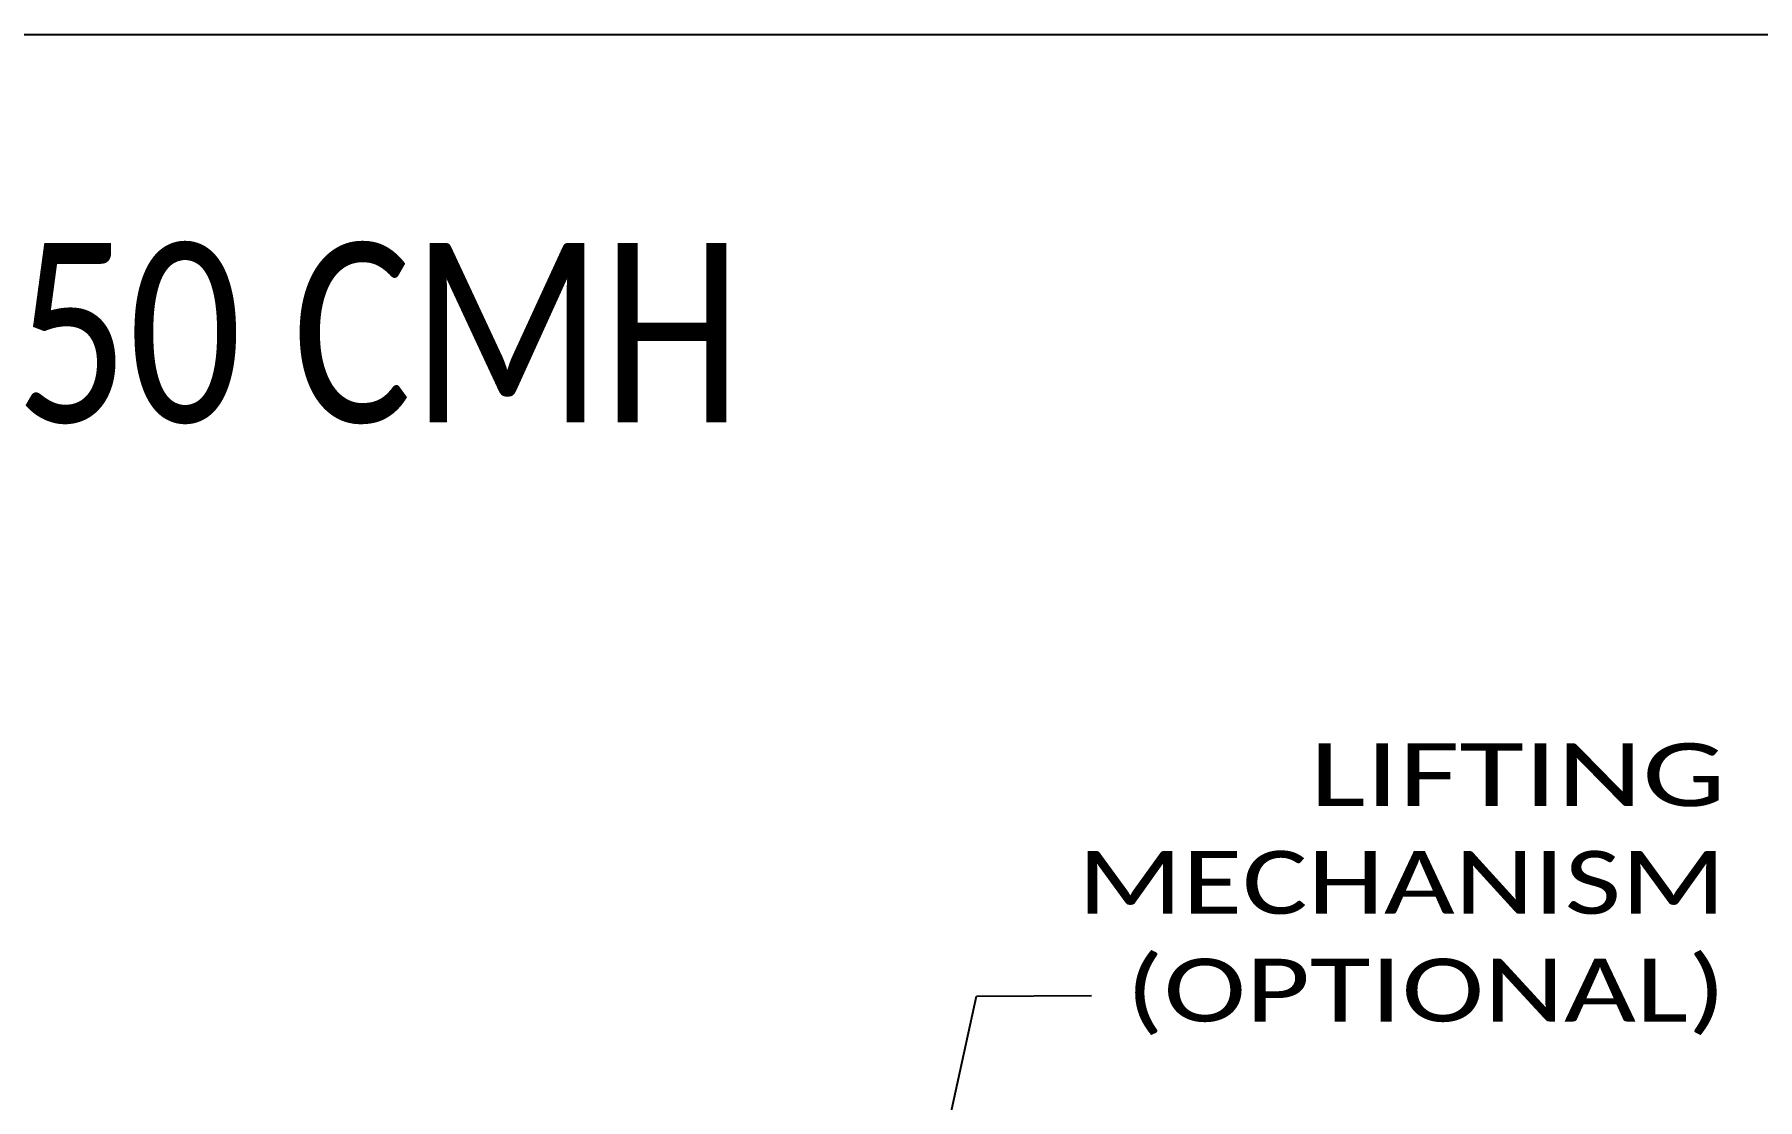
# Model space of a CAD drawing. Header units: millimetres. Extents: x 6781 to 13993, y -7973 to 4183.
# Drawn here: x 10100 to 11060, y 3589 to 4183 of the extents above; entities that cross this region are included whole.
import ezdxf
from ezdxf.enums import TextEntityAlignment as Align

# ---------------------------------------------------------------- set-up
doc = ezdxf.new("R2010")
doc.units = ezdxf.units.MM
doc.header["$LTSCALE"] = 307.34
doc.layers.get('0').update_dxf_attribs({"linetype": 'CONTINUOUS'})
doc.styles.get("Standard").update_dxf_attribs({"font": 'calibri.ttf'})
doc.dimstyles.get("Standard").update_dxf_attribs({"dimtxt": 35, "dimasz": 35, "dimexe": 1.5, "dimexo": 1, "dimtad": 1, "dimdsep": 46, "dimtxsty": 'Standard', "dimblk": '_FILLED', "dimblk1": '_FILLED', "dimblk2": '_FILLED', "dimcen": 0.09, "dimazin": 2, "dimtol": 1, "dimtp": 0.01, "dimtm": 0.01, "dimtfac": 1, "dimtofl": 0, "dimtmove": 0, "dimatfit": 3, "dimldrblk": '_FILLED', "dimfxl": 1, "dimtolj": 1, "dimarcsym": 0})

# ---------------------------------------------------------------- blocks, each defined once
blk = doc.blocks.new('_FILLED')
at = {"color": 0, "linetype": 'ByBlock'}
blk.add_solid([(0, 0), (-1, 0.214), (-1, -0.214)], dxfattribs=at)

msp = doc.modelspace()

# ---------------------------------------------------------------- linework, layer by layer
msp.add_lwpolyline([(6791.75839, -2458.4059), (6791.75839, 4182.91479), (13241.16711, 4182.91479), (13241.16711, -2458.4059)])

# ---------------------------------------------------------------- texts
at = {"color": 0, "linetype": 'Continuous', "lineweight": 25}
for s, height, width, p, p2 in [('FLOOR FREE 450 CMH', 100, 0.78978, (9382.32944, 3966.80056), (10494.15794, 3966.80056)), ('LIFTING', 35, 1.334488, (10810.71942, 3752.94659), (11042.31475, 3752.94659)), ('MECHANISM', 35, 1.237411, (10681.3809, 3692.94659), (11042.31475, 3692.94659)), ('(OPTIONAL)', 35, 1.253892, (10708.30697, 3632.94659), (11042.31475, 3632.94659))]:
    msp.add_text(s, height=height, dxfattribs=dict(at, width=width)).set_placement(p, p2, align=Align.FIT)

# ---------------------------------------------------------------- leaders
msp.add_leader([(10528.09455, 3204.07998), (10624.92768, 3647.09899), (10689.02283, 3647.37518)], dimstyle='Standard', override={"dimtad": 0}, dxfattribs=at)

doc.saveas('drawing.dxf')
